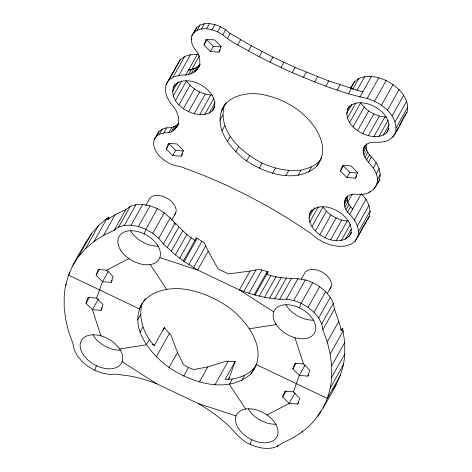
<?xml version="1.0" encoding="UTF-8"?>
<svg xmlns="http://www.w3.org/2000/svg" width="472" height="472" viewBox="0 0 472 472"><rect width="100%" height="100%" fill="white"/><g stroke="black" fill="none" stroke-linecap="round" stroke-linejoin="round"><path stroke-width="0.71" d="M108.064 219.474L108.932 217.922L108.861 217.037L98.695 225.309L91.58 233.469C79.674 252.886 65.466 272.716 64.21 296.245L64.186 307.791L65.685 319.585L68.641 331.657L73.03 343.887L74.175 349.663L77.172 355.581L81.827 361.245L87.816 366.266L94.736 370.302L102.111 373.075L109.439 374.402L116.224 374.184L131.411 376.249L141.748 378.703L152.108 381.995L156.474 383.642L198.24 403.542C207.645 408.858 216.518 415.118 224.666 422.216C233.422 429.355 239.204 439.815 250.048 444.299C259.83 448.701 272.963 451.167 281.684 443.296C297.165 436.594 312.535 426.558 320.512 411.224M317.302 416.982L317.349 416.853C325.898 405.413 330.701 391.518 331.674 377.311L331.698 365.771L330.199 353.976L327.243 341.905L322.854 329.674L321.715 323.898L318.712 317.975L314.063 312.311L308.068 307.29L301.154 303.26L293.779 300.481L286.451 299.159L279.666 299.372L264.473 297.313L254.142 294.852L243.776 291.566L239.41 289.92L197.644 270.019L184.198 261.535L175.389 254.868L163.4 243.977L158.745 238.313L152.757 233.292L145.842 229.256L138.467 226.483L131.133 225.162L124.354 225.374L118.578 227.115L114.2 230.259L103.545 235.327L94.005 241.44L85.656 248.543L78.588 256.573L72.853 265.459M323.031 408.103C332.648 391.258 343.994 374.131 344.713 354.077L344.737 342.536L342.672 328.435L341.203 330.553M154.12 139.889C156.462 134.148 163.165 132.396 168.828 132.809C173.336 131.588 176.534 128.083 178.156 123.794L176.339 125.363L171.725 127.646L166.64 127.812L162.309 129.116L159.029 131.476L154.12 139.889L153.53 143.818L154.385 148.149L156.633 152.592L160.126 156.84L164.616 160.604L169.802 163.631L175.336 165.713L180.829 166.704L203.367 175.242L225.681 184.859L247.658 195.52L269.193 207.167L290.186 219.745L310.535 233.197L316.523 238.218L323.444 242.254L330.819 245.027L338.147 246.355L344.932 246.136L350.708 244.396L355.08 241.251L357.758 236.909L369.34 216.264L370.137 211.025L368.992 205.249L365.995 199.332L361.34 193.667L349.752 214.312C355.398 220.223 360.248 228.507 357.758 236.909M156.822 136.036L157.017 134.732M198.706 54.498L190.482 54.705L184.705 56.445L180.333 59.59L166.067 84.576L165.277 89.816L166.415 95.592L169.418 101.51L175.779 109.846L178.068 115.227L178.617 117.864L178.758 120.407L177.802 125.074L175.26 128.956M69.927 272.604L68.517 275.117L139.269 308.824C145.901 292.551 164.887 287.584 180.941 288.764C197.485 290.522 213.108 296.841 226.885 306.045C246.927 320.181 270.031 350.23 250.933 373.954C227.386 394.403 192.092 382.733 169 367.511C150.32 353.923 128.349 327.521 142.166 303.661C137.842 318.6 144.166 334.442 154.191 345.622L164.327 327.556L169.306 333.615L170.858 334.913L177.472 352.413L183.484 364.614L188.499 367.535L193.839 369.546L207.845 366.886L226.082 361.227L227.982 361.57L235.239 361.34L229.315 377.677L228.159 379.742M172.97 87.869C183.826 68.835 224.465 91.946 212.382 110.855C197.992 123.186 163.536 102.666 175.106 84.069M166.067 84.576L168.746 80.24L173.118 77.095L178.894 75.355L188.535 74.641L193.473 72.706L197.16 69.608L199.373 65.537L199.88 63.213L199.662 58.15L197.827 52.793L194.334 48.545L192.086 44.102L191.231 39.772L191.821 35.843L196.73 27.429L200.01 25.069L204.341 23.759L209.426 23.6L214.925 24.591L220.453 26.674L225.645 29.701L230.135 33.465L251.31 45.76L272.999 57.1L295.088 67.437L328.76 80.954L362.738 91.951M194.523 31.99L194.718 30.68M221.291 110.89C226.949 97.008 243.145 92.772 256.833 93.775C270.946 95.279 284.268 100.666 296.027 108.519C313.119 120.572 332.825 146.202 316.535 166.439C296.451 183.885 266.35 173.926 246.649 160.946C230.478 149.252 211.539 126.124 224.188 105.728C217.757 131.387 241.511 152.598 262.084 163.1C274.291 168.551 287.625 171.737 301.03 170.138C308.883 168.238 317.827 165.259 321.721 157.565M351.563 232.36C341.197 253.635 299.036 230.041 311.567 210.093M347.138 109.84C357.994 90.813 398.628 113.917 386.544 132.827C372.154 145.164 337.704 124.643 349.268 106.047M351.622 87.214C356.13 73.036 375.435 75.184 386.137 80.565C397.613 86.317 410.457 98.076 407.041 112.212C400.274 121.05 398.262 134.207 388.403 140.349C383.506 142.491 378.202 142.349 372.968 142.284C368.414 142.444 363.499 145.405 363.151 150.32C362.844 160.191 373.7 165.035 376.255 173.879C381.547 186.54 368.892 196.269 356.997 194.328C343.958 192.021 340.406 207.184 349.752 214.312M350.855 233.622C355.339 215.185 319.957 195.968 309.437 213.893M376.603 184.888C383.836 176.15 378.715 164.067 371.499 157.129C368.408 153.937 365.794 149.766 366.048 145.164L363.151 150.32M395.453 132.862C398.999 115.846 381.665 102.825 367.175 98.436C341.25 93.061 316.535 82.83 292.192 72.599C277.3 66.003 262.692 58.764 248.414 50.923C239.829 45.648 230.283 41.666 222.749 34.863C214.17 28.786 197.904 24.391 191.821 35.843M352.649 209.155C349.304 205.68 346.23 200.771 347.504 195.768M85.987 303.236L88.081 297.454L96.601 298.127L103.032 304.576L100.937 310.358L92.412 309.685L85.987 303.236L89.468 297.041M112.118 280.515L111.073 282.374L102.554 281.707L96.129 275.253L98.223 269.477L106.743 270.143L128.921 258.603M96.601 298.127L102.554 281.707L108.46 271.176M111.073 282.374L113.168 276.592L106.743 270.143M166.309 149.087L168.404 143.305L176.923 143.978L183.348 150.426L181.254 156.208L172.734 155.536L166.309 149.087L169.206 143.925L175.631 150.379L183.443 150.993M204.01 45.041L206.105 39.259L214.624 39.931L221.049 46.38L218.955 52.162L210.435 51.489L204.01 45.041L206.907 39.878L213.332 46.327L221.144 46.94M94.736 370.302L96.412 365.676M144.166 233.882L145.842 229.256L157.424 208.612C172.239 216.253 180.546 231.858 194.983 240.295M163.341 330.276L164.327 327.556M340.477 171.065L342.572 165.283L351.091 165.949L357.516 172.404L355.422 178.18L346.902 177.513L340.477 171.065L343.374 165.902L349.799 172.351L357.605 172.964M250.048 444.299L251.723 439.674M299.478 307.88L301.154 303.26L312.741 282.61C321.556 287.059 329.568 293.903 333.303 303.248C334.742 312.83 339.793 321.402 341.221 331.019L342.672 328.435M295.053 392.887L289.147 403.418L282.722 396.964L284.817 391.188L293.336 391.854L299.761 398.303L297.667 404.085L289.147 403.418L266.963 414.959M292.858 368.986L294.953 363.204L303.472 363.877L309.897 370.325L307.803 376.107L299.283 375.435L292.858 368.986L295.985 363.411M293.336 391.854L299.283 375.435L305.195 364.903M84.447 245.44L85.892 242.225M193.833 32.592L196.73 27.429M191.231 39.772L191.874 38.621M168.746 80.24L180.333 59.59M197.113 30.226L200.01 25.069M173.118 77.095L184.705 56.445M201.444 28.922L204.341 23.759M178.894 75.355L190.482 54.705M78.535 256.703L91.627 233.339M206.529 28.762L209.426 23.6M172.38 91.792L178.056 81.668M85.656 248.543L98.695 225.309M65.608 285.454L66.316 284.197M173.236 96.129L181.755 80.942M185.679 75.136L197.267 54.486M212.028 29.754L214.925 24.591M94.005 241.44L107.038 218.206M188.535 74.641L191.431 69.478L196.37 67.543L200.057 64.446M108.861 217.037L107.415 219.622L115.133 214.677L125.788 209.615L130.166 206.465L135.942 204.724L142.721 204.512L150.055 205.839L157.424 208.612M191.803 69.372L199.45 55.743M175.484 100.565L186.493 80.954C192.352 89.102 202.034 94.766 212.146 95.02M191.142 73.827L194.039 68.664M156.132 136.638L159.029 131.476M193.473 72.706L196.37 67.543M159.412 134.278L162.309 129.116M195.491 71.29L198.387 66.127M217.557 31.836L220.453 26.674M103.545 235.327L115.133 214.677M198.688 66.346L199.727 64.487M199.373 65.537L200.016 64.393M197.16 69.608L199.739 65.018M198.464 67.679L199.426 65.962M178.977 104.814L189.98 85.202M163.743 132.974L166.64 127.812M210.435 51.489L213.332 46.327M222.749 34.863L225.645 29.701M114.2 230.259L125.788 209.615M168.828 132.809L171.725 127.646M183.466 108.584L194.476 88.966M171.283 131.818L174.18 126.655M118.578 227.115L130.166 206.465M173.442 130.526L176.339 125.363M177.802 125.074L178.764 123.357M176.723 127.127L178.333 124.26M218.955 52.162L220.247 49.867M227.238 38.627L230.135 33.465M96.129 275.253L99.604 269.058M124.354 225.374L135.942 204.724M188.653 111.604L199.662 91.993M131.133 225.162L142.721 204.512M194.187 113.687L205.196 94.07M172.734 155.536L175.631 150.379M145.706 205.656L148.851 200.045A14.957 9.517 29.3 0 1 167.306 198.358A14.957 9.517 29.3 0 1 174.469 214.99M237.758 44.893L240.655 39.731M199.68 114.684L210.689 95.067M138.467 226.483L150.055 205.839M98.323 299.154L92.412 309.685L100.931 335.852A23.016 14.638 29.3 0 1 120.136 364.927A23.016 14.638 29.3 0 1 83.237 354.637A23.016 14.638 29.3 0 1 100.931 335.852M181.254 156.208L182.546 153.913M204.771 114.519L214.005 98.07M209.102 113.215L215.138 102.459M212.382 110.855L214.866 106.424M100.937 310.358L102.324 307.88M248.414 50.923L251.31 45.76M224.884 104.489L225.581 103.25M152.757 233.292L164.345 212.648M219.852 120.378L222.749 115.215M259.199 56.717L262.096 51.554M158.745 238.313L170.333 217.669M171.578 220.347L175.773 212.872M221.923 130.844L224.82 125.688M163.4 243.977L174.988 223.333L173.667 222.861M270.102 62.263L272.999 57.1M167.218 247.712L178.805 227.067M227.362 141.582L230.259 136.42M171.218 251.346L182.806 230.696M137.582 319.951L140.479 314.789M175.389 254.868L186.977 234.218M281.1 67.561L283.997 62.398M235.793 151.848L238.69 146.686M179.72 258.267L191.307 237.617M140.007 332.223L142.904 327.061M183.396 260.945L196.435 237.717L204.199 242.903L208.211 251.192L218.147 268.952L228.501 273.884L249.977 271.093L259.423 269.217L268.108 271.866L255.069 295.094M184.198 261.535L197.237 238.301M292.192 72.599L295.088 67.437M246.649 160.946L249.546 155.784M188.812 264.656L201.851 241.428M149.282 339.645L146.385 344.808L119.634 348.973M193.544 267.63L205.662 246.036M303.36 77.379L306.257 72.216M208.211 251.192L197.644 270.019L159.843 257.623M259.193 168.262L262.084 163.1M156.273 356.844L169.306 333.615M314.588 81.886L317.485 76.724M272.556 173.289L275.453 168.126M325.863 86.116L328.76 80.954M169 367.511L177.472 352.413M285.837 175.69L288.734 170.528M337.173 90.069L340.07 84.907M183.702 376.09L188.499 367.535M298.133 175.301L301.03 170.138M350.43 88.382L351.823 85.904M350.672 88.382L354.496 81.567M348.507 93.733L351.398 88.571M249.977 271.093L239.41 289.92L273.742 311.886M352.613 89.568L358.873 78.417M308.605 172.144L311.502 166.982M243.776 291.566L255.901 269.972M356.997 90.305L364.649 76.676M316.535 166.439L319.432 161.282M346.542 113.77L351.87 104.277M248.956 293.313L261.99 270.084M347.398 118.1L355.917 102.914M199.373 381.984L207.845 366.886M359.841 97.108L371.429 76.464M349.646 122.543L360.655 102.925C366.52 111.079 376.196 116.743 386.308 116.991M254.142 294.852L267.176 271.624M367.175 98.436L378.762 77.786M353.139 126.791L364.148 107.174M259.317 296.192L270.904 275.542C284.604 280.167 299.608 276.191 312.741 282.61M214.943 384.798L227.982 361.57M357.628 130.555L368.638 110.938M308.841 217.816L314.523 207.692M264.473 297.313L276.061 276.663M374.55 101.209L386.137 80.565M309.697 222.147L318.216 206.96M269.595 298.215L281.182 277.571M362.82 133.582L373.824 113.964M235.239 361.34L225.103 379.405C237.097 379.547 250.921 374.992 256.862 363.877M311.945 226.589L322.954 206.972C328.766 215.073 338.336 220.666 348.354 221.049M381.464 105.244L393.052 84.6M274.663 298.906L286.25 278.256M368.349 135.665L379.358 116.047M315.438 230.837L326.447 211.22M232.259 379.181L229.362 384.344L245.658 409.017M346.902 177.513L349.799 172.351M363.611 148.196L365.222 145.329M366.083 144.745L366.726 143.594M279.666 299.372L291.253 278.722M363.222 152.633L366.119 147.476M387.453 110.265L399.041 89.615M373.848 136.656L384.851 117.038M363.829 155.064L366.726 149.901M319.928 234.602L330.937 214.99M364.956 157.53L367.853 152.367M286.451 299.159L298.038 278.51M241.635 380.644L244.531 375.482M355.422 178.18L356.708 175.891M378.933 136.496L388.167 120.041M366.561 159.967L369.458 154.804M345.752 198.34L346.395 197.19M344.761 200.216L346.696 196.777M392.108 115.929L403.696 95.285M344.3 202.346L347.197 197.184M301.366 279.029L304.163 274.043A14.957 9.517 29.3 0 1 322.624 272.356A14.957 9.517 29.3 0 1 329.781 288.988M325.119 237.628L336.123 218.011M383.264 135.187L389.3 124.431M344.371 204.659L347.268 199.497M368.602 162.291L371.322 156.922M250.933 373.954L253.83 368.791M386.544 132.827L389.034 128.402M344.979 207.09L352.224 194.222M293.779 300.481L305.366 279.837M395.105 121.853L406.693 101.203M346.106 209.556L349.003 204.394M330.648 239.711L341.657 220.094M347.711 211.987L350.607 206.825M373.258 167.955L376.154 162.793M396.25 127.629L407.837 106.979M392.781 137.204L395.589 132.195M396.291 130.945L398.397 127.192M399.1 125.941L407.041 112.212M336.147 240.702L347.15 221.091M376.255 173.879L379.152 168.716M341.232 240.543L350.466 224.088M369.558 192.375L370.201 191.225M354.407 219.982L365.995 199.332M377.399 179.649L380.296 174.487M345.563 239.239L351.245 229.115M373.93 189.225L379.5 179.726M308.068 307.29L319.656 286.646M348.843 236.879L351.333 232.448M357.41 225.899L368.992 205.249M358.549 231.675L370.137 211.025M314.063 312.311L325.645 291.666M355.08 241.251L366.313 221.226M327.238 293.726L331.084 286.87M318.712 317.975L330.3 297.33M321.715 323.898L333.303 303.248M282.722 396.964L286.197 390.769M322.854 329.674L334.442 309.024M307.803 376.107L308.499 374.868M327.243 341.905L338.831 321.255M297.667 404.085L298.705 402.227M277.312 446.447L278.014 445.19M331.674 377.311L344.761 353.947M330.276 388.108L343.315 364.868M340.406 375.211L327.373 398.445L256.615 364.732M330.199 353.976L343.238 330.742M331.698 365.771L344.737 342.536M301.885 432.122L302.587 430.865M224.938 104.519L226.053 102.701M143.305 301.82L145.199 298.747M266.255 274.869L268.108 271.866M228.171 379.541L229.315 377.677M366.667 220.601L369.34 216.264M333.002 389.589L336.07 384.863M340.808 329.544L342.076 329.002M191.431 69.478L188.576 69.974L190.735 69.986M249.505 328.754L276.25 324.588A23.016 14.638 29.3 0 0 313.154 334.878A23.016 14.638 29.3 0 0 293.944 305.803A23.016 14.638 29.3 0 0 276.25 324.588M266.656 274.444L270.904 275.542M198.24 403.542L236.041 415.938M152.432 344.318L154.373 345.244M122.148 361.67L156.474 383.642M150.226 264.544L166.528 289.218M174.988 223.333L175.59 224.513M294.953 337.71L303.472 363.877M276.161 424.216A23.016 14.638 29.3 0 1 248.207 408.793M313.862 320.169A23.016 14.638 29.3 0 1 285.908 304.747M120.85 350.218A23.016 14.638 29.3 0 1 92.89 334.796M158.551 246.172A23.016 14.638 29.3 0 1 130.591 230.749M238.555 428.635A23.016 14.638 29.3 0 0 275.453 438.925A23.016 14.638 29.3 0 0 256.243 409.849A23.016 14.638 29.3 0 0 238.555 428.635M120.938 250.591A23.016 14.638 29.3 0 0 157.837 260.88A23.016 14.638 29.3 0 0 138.632 231.805A23.016 14.638 29.3 0 0 120.938 250.591"/></g></svg>
